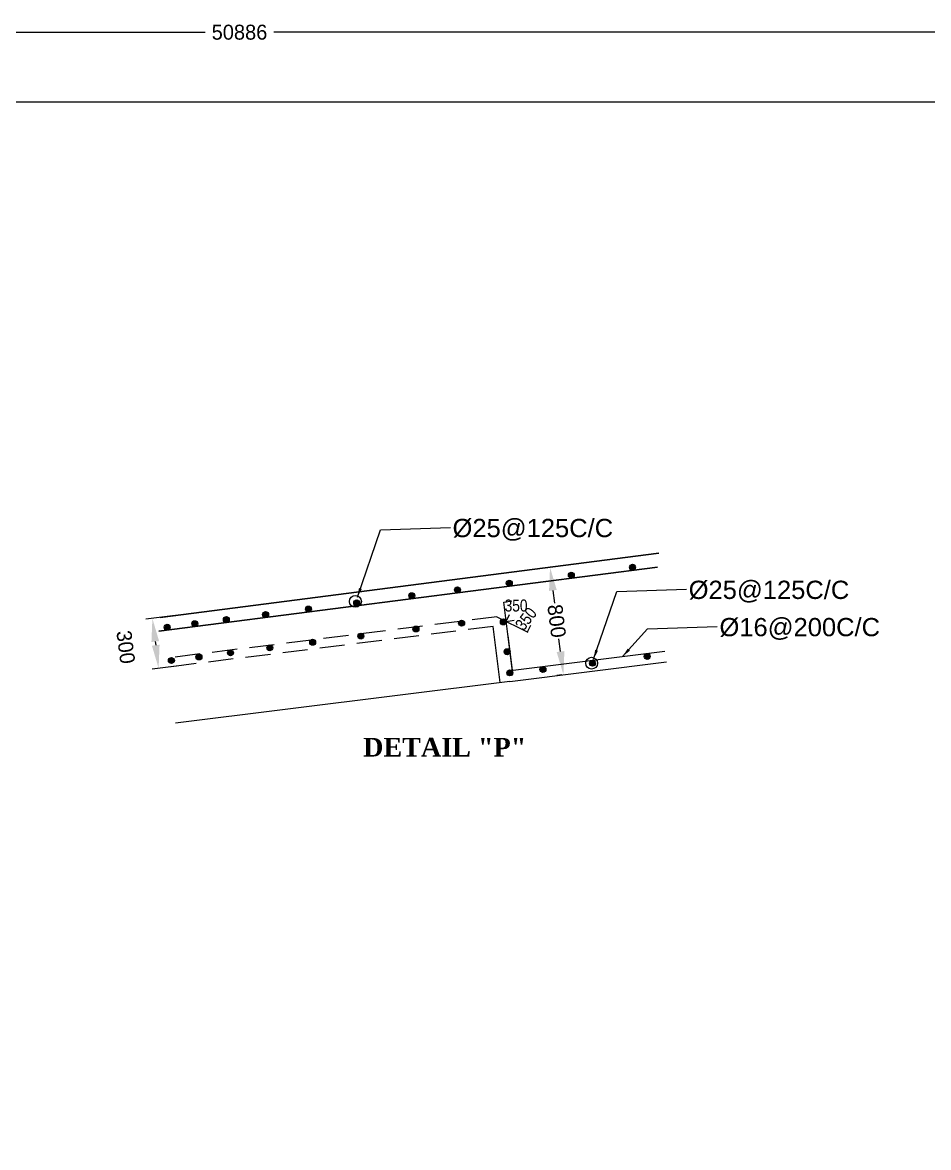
# Model space of a CAD drawing. Extents: x -426260 to 2055400, y -4304674 to -305611.
# Drawn here: x 593259 to 606886, y -1912849 to -1895932 of the extents above; entities that cross this region are included whole.
import ezdxf

# ---------------------------------------------------------------- set-up
doc = ezdxf.new("R2010")
doc.units = 0
doc.header["$LTSCALE"] = 300
doc.header["$MEASUREMENT"] = 0
doc.header["$PDMODE"] = 3
for name, pattern in [('DASHED2', [9.525, 6.35, -3.175]), ('DASHEDX2', [38.1, 25.4, -12.7]), ('HIDDEN', [0.375, 0.25, -0.125])]:
    doc.linetypes.add(name, pattern=pattern)
doc.layers.get('DEFPOINTS').update_dxf_attribs({"linetype": 'CONTINUOUS'})
doc.layers.add('Dim', color=7, linetype='CONTINUOUS', lineweight=9)
doc.layers.add('Dimension', color=8, linetype='CONTINUOUS', lineweight=18)
for name, color, linetype in [('DOTTED', 240, 'DASHED2'), ('LINE', 7, 'CONTINUOUS'), ('TXT', 7, 'CONTINUOUS')]:
    doc.layers.add(name, color=color, linetype=linetype)
doc.styles.add('Arial', font='arial.ttf')
doc.styles.add('dimText', font='ARIALN.TTF')
doc.dimstyles.new('3', dxfattribs={"dimtxt": 225, "dimasz": 350, "dimexe": 100, "dimexo": 25, "dimgap": 9, "dimtad": 0, "dimdec": 0, "dimzin": 0, "dimdsep": 46, "dimtxsty": 'Standard', "dimcen": 0, "dimclrd": 5, "dimclre": 6, "dimclrt": 256, "dimadec": 0, "dimazin": 0, "dimtfac": 1, "dimtdec": 0, "dimtofl": 0, "dimtmove": 2, "dimatfit": 3, "dimfxl": 1, "dimtolj": 1, "dimtzin": 0, "dimarcsym": 0})
doc.dimstyles.new('dim_70', dxfattribs={"dimtxt": 140, "dimasz": 140, "dimexe": 70, "dimexo": 40, "dimgap": 50, "dimtad": 1, "dimdec": 0, "dimzin": 0, "dimdsep": 46, "dimtxsty": 'Arial', "dimcen": 0.09, "dimclrd": 5, "dimclre": 5, "dimclrt": 7, "dimadec": 0, "dimazin": 0, "dimtfac": 1, "dimtdec": 0, "dimtmove": 0, "dimatfit": 3, "dimfxl": 1, "dimtolj": 1, "dimtzin": 0, "dimarcsym": 0})

# ---------------------------------------------------------------- blocks, each defined once
blk = doc.blocks.new('*D548')
at = {"layer": 'DEFPOINTS', "color": 0, "ltscale": 0.5, "transparency": 16777216}
for p in [(621966, -1896079), (571080, -1897127), (621966, -1897127)]:
    blk.add_point(p, dxfattribs=at)
at = {"layer": 'LINE', "color": 6, "lineweight": -2, "ltscale": 0.5, "transparency": 16777216}
for p, q in [((571080, -1897102), (571080, -1895979)), ((621966, -1897102), (621966, -1895979))]:
    blk.add_line(p, q, dxfattribs=at)
at = {"layer": 'LINE', "color": 5, "lineweight": -2, "ltscale": 0.5, "transparency": 16777216}
for p, q in [((571430, -1896079), (596007, -1896079)), ((621616, -1896079), (597038, -1896079))]:
    blk.add_line(p, q, dxfattribs=at)
at = {"layer": 'LINE', "color": 5, "ltscale": 0.5, "transparency": 16777216}
for points in [[(571430, -1896021), (571430, -1896138), (571080, -1896079)], [(621616, -1896021), (621616, -1896138), (621966, -1896079)]]:
    blk.add_solid(points, dxfattribs=at)
at = {"layer": 'LINE', "ltscale": 0.5, "transparency": 16777216, "insert": (596523, -1896079), "char_height": 225, "attachment_point": 5}
blk.add_mtext('\\A1;50886', dxfattribs=at)
blk = doc.blocks.new('*D893')
at = {"layer": 'DEFPOINTS', "color": 0, "linetype": 'ByBlock', "transparency": 16777216}
for p in [(601194, -1904125), (601395, -1905739, 0), (601395, -1905739)]:
    blk.add_point(p, dxfattribs=at)
at = {"layer": 'LINE', "color": 6, "linetype": 'ByBlock', "lineweight": -2, "transparency": 16777216}
for p, q in [((601169, -1904128), (601094, -1904137)), ((601370, -1905742), (601296, -1905751))]:
    blk.add_line(p, q, dxfattribs=at)
at = {"layer": 'LINE', "color": 5, "linetype": 'ByBlock', "lineweight": -2, "transparency": 16777216}
for p, q in [((601237, -1904472), (601261, -1904662)), ((601352, -1905391), (601328, -1905201))]:
    blk.add_line(p, q, dxfattribs=at)
at = {"layer": 'LINE', "color": 5, "linetype": 'ByBlock', "transparency": 16777216}
for points in [[(601295, -1904465), (601179, -1904479), (601194, -1904125)], [(601410, -1905384), (601294, -1905398), (601395, -1905739)]]:
    blk.add_solid(points, dxfattribs=at)
at = {"layer": 'LINE', "linetype": 'ByBlock', "lineweight": -2, "transparency": 16777216, "insert": (601294, -1904932), "char_height": 225, "attachment_point": 5, "rotation": 277.1219}
blk.add_mtext('\\A1;800', dxfattribs=at)
blk = doc.blocks.new('*D894')
at = {"layer": 'DEFPOINTS', "color": 0, "linetype": 'ByBlock', "transparency": 16777216}
for p in [(595580, -1904848), (595307, -1905643), (595674, -1905597, 0)]:
    blk.add_point(p, dxfattribs=at)
at = {"layer": 'LINE', "color": 6, "linetype": 'ByBlock', "lineweight": -2, "transparency": 16777216}
for p, q in [((595555, -1904851), (595114, -1904906)), ((595649, -1905600), (595208, -1905655))]:
    blk.add_line(p, q, dxfattribs=at)
at = {"layer": 'LINE', "color": 5, "linetype": 'ByBlock', "lineweight": -2, "transparency": 16777216}
blk.add_line((595257, -1905241), (595263, -1905296), dxfattribs=at)
at = {"layer": 'LINE', "color": 5, "linetype": 'ByBlock', "transparency": 16777216}
for points in [[(595314, -1905234), (595199, -1905248), (595213, -1904893)], [(595321, -1905288), (595206, -1905303), (595307, -1905643)]]:
    blk.add_solid(points, dxfattribs=at)
at = {"layer": 'LINE', "linetype": 'ByBlock', "lineweight": -2, "transparency": 16777216, "insert": (594812, -1905324), "char_height": 225, "attachment_point": 5, "rotation": 277.1219}
blk.add_mtext('\\A1;300', dxfattribs=at)

msp = doc.modelspace()

# ---------------------------------------------------------------- hatches: boundary and pattern name
at = {"layer": 'LINE', "linetype": 'ByBlock', "lineweight": -2}
for points in [[(602479.3, -1904124.2, 1), (602389.8, -1904124.2, 0.4142136), (602434.5, -1904168.9), (602445.9, -1904167.5, 0.3410348)], [(600625.7, -1904362.9, 1), (600536.1, -1904362.9, 0.4142136), (600580.9, -1904407.6), (600592.2, -1904406.2, 0.3410348)], [(601558.7, -1904242.7, 1), (601469.2, -1904242.7, 0.4142136), (601514, -1904287.5), (601525.3, -1904286, 0.3410348)], [(599846.4, -1904463.2, 1), (599756.8, -1904463.2, 0.4142136), (599801.6, -1904508), (599812.9, -1904506.5, 0.3410348)], [(598330.6, -1904658.4, 1), (598241, -1904658.4, 0.4142136), (598285.8, -1904703.2), (598297.2, -1904701.7, 0.3410348)], [(599159.9, -1904551.6, 1), (599070.3, -1904551.6, 0.4142136), (599115.1, -1904596.4), (599126.4, -1904594.9, 0.3410348)], [(596961, -1904834.8, 1), (596871.4, -1904834.8, 0.4142136), (596916.2, -1904879.5), (596927.5, -1904878.1, 0.3410348)], [(597605.8, -1904751.7, 1), (597516.2, -1904751.7, 0.4142136), (597561, -1904796.5), (597572.3, -1904795.1, 0.3410348)], [(595447.3, -1905068.7, 0.3410348), (595480.7, -1905025.4, 1), (595391.2, -1905025.4, 0.4142136), (595435.9, -1905070.2)], [(595895.6, -1904972, 1), (595806.1, -1904972, 0.4142136), (595850.8, -1905016.7), (595862.2, -1905015.3, 0.3410348)], [(596370.3, -1904910.8, 1), (596280.7, -1904910.8, 0.4142136), (596325.5, -1904955.6), (596336.8, -1904954.2, 0.3410348)], [(599908.9, -1904963.5, 1), (599819.3, -1904963.5, 0.4142136), (599864.1, -1905008.3), (599875.4, -1905006.8, 0.3410348)], [(600537.1, -1904946.3, 1), (600447.6, -1904946.3, 0.4142136), (600492.3, -1904991.1), (600503.7, -1904989.6, 0.3410348)], [(598393.1, -1905158.7, 1), (598303.5, -1905158.7, 0.4142136), (598348.3, -1905203.5), (598359.7, -1905202, 0.3410348)], [(599222.4, -1905051.9, 1), (599132.8, -1905051.9, 0.4142136), (599177.6, -1905096.7), (599188.9, -1905095.2, 0.3410348)], [(597023.5, -1905335.1, 1), (596933.9, -1905335.1, 0.4142136), (596978.7, -1905379.8), (596990.1, -1905378.4, 0.3410348)], [(597668.3, -1905252, 1), (597578.7, -1905252, 0.4142136), (597623.5, -1905296.8), (597634.8, -1905295.3, 0.3410348)], [(595543.2, -1905525.7, 1), (595453.7, -1905525.7, 0.4142136), (595498.5, -1905570.5), (595509.8, -1905569, 0.3410348)], [(595958.1, -1905472.3, 1), (595868.6, -1905472.3, 0.4142136), (595913.4, -1905517), (595924.7, -1905515.6, 0.3410348)], [(596432.8, -1905411.1, 1), (596343.2, -1905411.1, 0.4142136), (596388, -1905455.9), (596399.3, -1905454.4, 0.3410348)], [(600592.9, -1905393.5, 1), (600503.3, -1905393.5, 0.4142136), (600548.1, -1905438.3), (600559.4, -1905436.8, 0.3410348)], [(602699.9, -1905464, 1), (602610.4, -1905464, 0.4142136), (602655.2, -1905508.8), (602666.5, -1905507.4, 0.3410348)], [(600634.5, -1905712.3, 1), (600545, -1905712.3, 0.4142136), (600589.8, -1905757.1), (600601.1, -1905755.6, 0.3410348)], [(601131.9, -1905660, 1), (601042.3, -1905660, 0.4142136), (601087.1, -1905704.7), (601098.4, -1905703.3, 0.3410348)], [(601878, -1905566.7, 1), (601788.4, -1905566.7, 0.4142136), (601833.2, -1905611.5), (601844.5, -1905610.1, 0.3410348)]]:
    msp.add_hatch(color=0, dxfattribs=at).paths.add_polyline_path(points)

# ---------------------------------------------------------------- linework, layer by layer
at = {"layer": 'Dimension', "color": 0, "lineweight": 30, "ltscale": 2, "elevation": 0}
for points in [[(602832.5, -1903913.7), (595330.6, -1904879.7)], [(602809.9, -1904120.6), (595308, -1905086.6)]]:
    msp.add_lwpolyline(points, dxfattribs=at)
at = {"layer": 'DOTTED', "color": 0, "linetype": 'HIDDEN', "lineweight": 20, "ltscale": 5, "elevation": 0}
for points in [[(600393.9, -1904869.2), (595378.3, -1905495.9)], [(600336.4, -1905014.6), (595386.3, -1905633.1)]]:
    msp.add_lwpolyline(points, dxfattribs=at)
at = {"layer": 'DOTTED', "color": 0, "linetype": 'DASHEDX2', "lineweight": 20, "ltscale": 5}
msp.add_lwpolyline([(600588.8, -1905839.3), (595559.5, -1906467.6)], dxfattribs=at)
at = {"layer": 'LINE', "color": 0, "linetype": 'ByBlock', "lineweight": -2}
for p, q in [((600499.6, -1904648.5, 0), (600617, -1904629, 0)), ((600636.9, -1905728.6, 0), (600499.6, -1904648.5, 0)), ((600393.9, -1904869.2, 0), (600860.4, -1905097.1, 0)), ((600536.5, -1904938.9, 0), (600586.7, -1904836, 0)), ((600536.5, -1904938.9, 0), (600653.9, -1904919.4, 0)), ((600855.6, -1905094.7, 0), (600905.8, -1904991.9, 0)), ((600443.6, -1905857.4, 0), (600336.4, -1905014.6, 0)), ((600634.3, -1905716.8, 0), (600562.1, -1905148.8, 0)), ((600561.3, -1905680.9, 0), (602919.7, -1905386.2, 0)), ((600588.8, -1905839.3), (602947.3, -1905544.6, 0))]:
    msp.add_line(p, q, dxfattribs=at)
at = {"layer": 'LINE'}
msp.add_lwpolyline([(621965.7, -1933110.6), (571079.8, -1933110.6), (571079.8, -1897127), (621965.7, -1897127)], close=True, dxfattribs=at)
at = {"layer": 'LINE', "color": 0, "linetype": 'ByBlock', "lineweight": -2}
for centre, radius in [((602434.5, -1904124.2, 0), 44.8), ((600580.9, -1904362.9, 0), 44.8), ((601514, -1904242.7, 0), 44.8), ((599801.6, -1904463.2, 0), 44.8), ((598267.1, -1904636.4, 0), 88.8), ((598285.8, -1904658.4, 0), 44.8), ((599115.1, -1904551.6, 0), 44.8), ((596916.2, -1904834.8, 0), 44.8), ((597561, -1904751.7, 0), 44.8), ((595435.9, -1905025.4, 0), 44.8), ((595850.8, -1904972, 0), 44.8), ((596325.5, -1904910.8, 0), 44.8), ((599864.1, -1904963.5, 0), 44.8), ((600492.3, -1904946.3, 0), 44.8), ((598348.3, -1905158.7, 0), 44.8), ((599177.6, -1905051.9, 0), 44.8), ((596978.7, -1905335.1, 0), 44.8), ((597623.5, -1905252, 0), 44.8), ((595498.5, -1905525.7, 0), 44.8), ((595913.4, -1905472.3, 0), 44.8), ((596388, -1905411.1, 0), 44.8), ((600548.1, -1905393.5, 0), 44.8), ((601819.1, -1905566.1, 0), 88.8), ((602655.2, -1905464, 0), 44.8), ((600589.8, -1905712.3, 0), 44.8), ((601087.1, -1905660, 0), 44.8), ((601833.2, -1905566.7, 0), 44.8)]:
    msp.add_circle(centre, radius, dxfattribs=at)

# ---------------------------------------------------------------- texts
at = {"layer": 'Dim', "color": 7, "ltscale": 50, "char_height": 180, "attachment_point": 5, "style": 'dimText'}
for insert, rotation in [((600683.2, -1904700.3, 0), 0.24409), ((600832.7, -1904899.2, 0), 52.18525)]:
    msp.add_mtext('\\A1;350 ', dxfattribs=dict(at, insert=insert, rotation=rotation))
at = {"layer": 'Dim', "color": 7, "insert": (598382.4, -1906689.5, 0), "char_height": 280, "width": 3352.045, "attachment_point": 1, "style": 'Arial'}
msp.add_mtext('{\\fTimes New Roman|b1|i0|c0|p18;\\C6;DETAIL "P"}', dxfattribs=at)
at = {"layer": 'TXT', "color": 0, "char_height": 274.625, "width": 1847.088, "attachment_point": 4, "style": 'Arial'}
for s, insert in [('%%C25@125C/C', (599727.6, -1903560.8, 0)), ('%%C25@125C/C', (603279.6, -1904490.5, 0)), ('%%C16@200C/C', (603742.4, -1905051, 0))]:
    msp.add_mtext(s, dxfattribs=dict(at, insert=insert))

# ---------------------------------------------------------------- dimensions: what is measured, and where the dimension line sits
at = {"layer": 'LINE', "color": 3, "ltscale": 0.5}
dim = msp.add_linear_dim(base=(621965.7, -1896079.5), p1=(571079.8, -1897127), p2=(621965.7, -1897127), dimstyle='3', override={"dimfxl": 700}, dxfattribs=at)
dim.commit()
dim.dimension.update_dxf_attribs({"geometry": '*D548', "text_midpoint": (596522.7, -1896079.5)})
at = {"layer": 'LINE', "color": 0, "linetype": 'ByBlock', "lineweight": -2}
for p1, p2, distance, text, picture, middle in [((601193.6, -1904124.7, 0), (601395.2, -1905738.5, 0), 0, '800', '*D893', (601294.4, -1904931.6, 0)), ((595580, -1904847.6, 0), (595673.7, -1905597.1, 0), -369.7, '300', '*D894', (594812.5, -1905324.1, 0))]:
    dim = msp.add_aligned_dim(p1=p1, p2=p2, distance=distance, text=text, dimstyle='3', dxfattribs=at)
    dim.commit()
    dim.dimension.update_dxf_attribs({"geometry": picture, "text_midpoint": middle})

# ---------------------------------------------------------------- leaders
at = {"layer": 'Dim'}
for points in [[(598296.4, -1904575.1, 0), (598646, -1903558.3, 0), (599694.9, -1903524.2, 0)], [(601848.4, -1905504.7, 0), (602198, -1904488, 0), (603246.8, -1904453.8, 0)], [(602285.4, -1905465.5, 0), (602660.8, -1905048.5, 0), (603709.6, -1905014.3, 0)]]:
    msp.add_leader(points, dimstyle='dim_70', dxfattribs=at)

doc.saveas('drawing.dxf')
